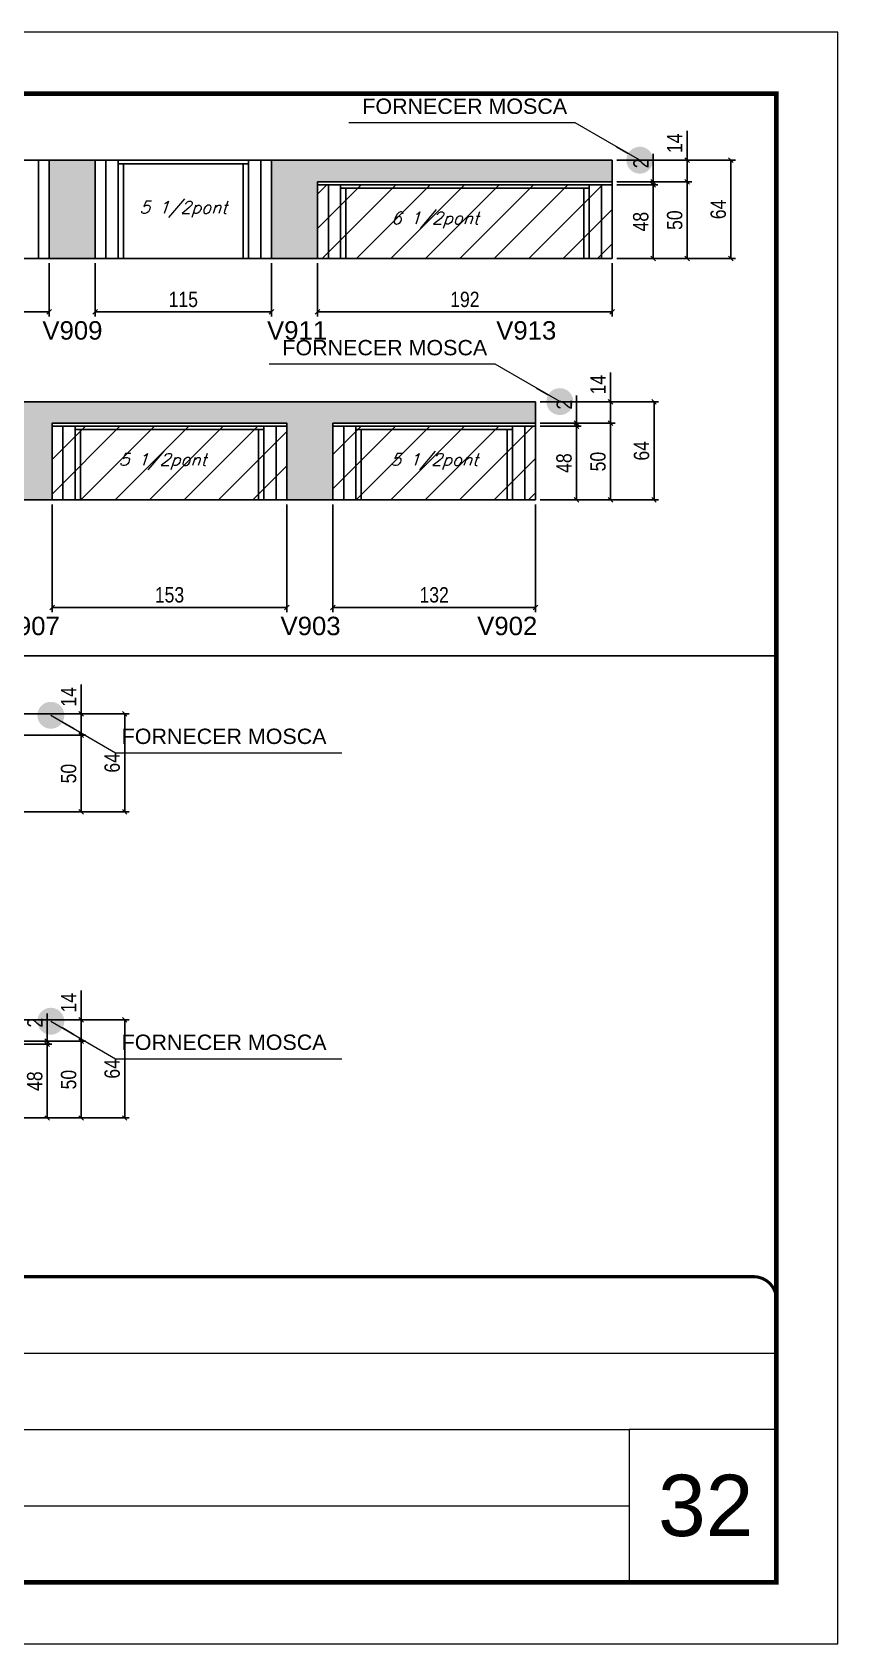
# Model space of a CAD drawing. Extents: x 3309 to 9563, y -2522 to 14608.
# Drawn here: x 9038 to 9563, y 5518 to 6568 of the extents above; entities that cross this region are included whole.
import ezdxf

# ---------------------------------------------------------------- set-up
doc = ezdxf.new("R2010")
doc.units = 0
doc.linetypes.add('CONTINUO', pattern=[0])
doc.linetypes.add('DASHED', pattern=[0.75, 0.5, -0.25])
for name, color, linetype in [('5', 5, 'Continuous'), ('COTA', 241, 'Continuous'), ('Painéis', 200, 'Continuous'), ('SARR_2.2x7', 40, 'Continuous'), ('SARR_3.5x7', 81, 'Continuous'), ('texto', 7, 'Continuous')]:
    doc.layers.add(name, color=color, linetype=linetype)
for name, color, linetype, lineweight in [('CARIMBO', 255, 'Continuous', 9), ('Folhas', 255, 'Continuous', 9), ('Hachura', 251, 'Continuous', 9), ('SARRAFO DE PRESSAO', 251, 'DASHED', 9)]:
    doc.layers.add(name, color=color, linetype=linetype, lineweight=lineweight)
doc.styles.add('ARIAL', font='arial.ttf')
doc.styles.add('COTA TECNICA', font='techl___.ttf', dxfattribs={"height": 10})
doc.styles.add('Romans', font='romans.shx')
doc.styles.get("Standard").update_dxf_attribs({"font": 'arial.ttf'})
doc.dimstyles.new('3x', dxfattribs={"dimtxt": 10, "dimasz": 5, "dimexe": 7, "dimexo": 5, "dimgap": 4, "dimtad": 1, "dimdec": 4, "dimlfac": 0.333333, "dimdsep": 46, "dimtxsty": 'Standard', "dimblk": 'DOT', "dimcen": 0.09, "dimclrd": 1, "dimclre": 1, "dimclrt": 2, "dimadec": 0, "dimazin": 2, "dimtfac": 1, "dimtdec": 4, "dimtmove": 0, "dimatfit": 3, "dimldrblk": 'DOT', "dimfxl": 1, "dimtolj": 1, "dimtzin": 0, "dimlwd": 9, "dimlwe": 9, "dimarcsym": 0})
doc.dimstyles.new('PAINEL', dxfattribs={"dimtxt": 10, "dimasz": 3, "dimexe": 3, "dimexo": 3, "dimgap": 3, "dimtad": 1, "dimdec": 1, "dimzin": 12, "dimdsep": 46, "dimtxsty": 'COTA TECNICA', "dimblk1": 'OBLIQUE', "dimblk2": 'OBLIQUE', "dimsah": 1, "dimcen": 0.9, "dimclrd": 4, "dimclre": 4, "dimclrt": 240, "dimadec": 1, "dimazin": 3, "dimtfac": 1, "dimtdec": 1, "dimtmove": 0, "dimatfit": 3, "dimfxl": 1, "dimtolj": 1, "dimtzin": 12, "dimarcsym": 0})

# ---------------------------------------------------------------- blocks, each defined once
blk = doc.blocks.new('9999999999')
at = {"color": 30, "linetype": 'CONTINUO'}
for p, q in [((98564.6, 34379.6), (99584, 34379.6)), ((98564.6, 34329.8), (99488, 34329.8)), ((99584, 34329.8), (99488, 34329.8)), ((99488, 34329.8), (99488, 34230.2)), ((98564.6, 34280), (99488, 34280))]:
    blk.add_line(p, q, dxfattribs=at)
at = {"color": 30, "linetype": 'CONTINUO', "const_width": 2}
blk.add_lwpolyline([(99584, 34230.2), (99584, 34414.4, 0.414214), (99569, 34429.4), (98229, 34429.4, 0.414214), (98214, 34414.4), (98214, 34245.2, 0.414214), (98229, 34230.2), (99584, 34230.2)], format="xyb", dxfattribs=at)
at = {"layer": 'Folhas'}
blk.add_lwpolyline([(98139, 34190.2), (99624, 34190.2), (99624, 35240.2), (98139, 35240.2)], close=True, dxfattribs=at)
at = {"layer": 'Folhas', "color": 30, "const_width": 3}
blk.add_lwpolyline([(98214, 34230.2), (99584, 34230.2), (99584, 35200.2), (98214, 35200.2)], close=True, dxfattribs=at)
blk = doc.blocks.new('_Oblique')
at = {"color": 0, "linetype": 'ByBlock', "lineweight": -2}
blk.add_line((-0.5, -0.5), (0.5, 0.5), dxfattribs=at)
blk = doc.blocks.new('*D2409')
at = {"layer": 'COTA', "color": 4, "lineweight": -2, "transparency": 16777216}
for p, q in [((8866.8, 6417.4), (8866.8, 6382.6)), ((9048.8, 6417.4), (9048.8, 6382.6)), ((8866.8, 6385.6), (9048.8, 6385.6))]:
    blk.add_line(p, q, dxfattribs=at)
at = {"layer": 'Defpoints', "color": 0, "transparency": 16777216}
for p in [(8866.8, 6420.4), (9048.8, 6420.4), (9048.8, 6385.6)]:
    blk.add_point(p, dxfattribs=at)
at = {"layer": 'COTA', "color": 4, "lineweight": -2, "transparency": 16777216, "xscale": 3, "yscale": 3, "zscale": 3, "rotation": 180}
blk.add_blockref('_Oblique', (8866.8, 6385.6), dxfattribs=at)
at = {"layer": 'COTA', "color": 4, "lineweight": -2, "transparency": 16777216, "xscale": 3, "yscale": 3, "zscale": 3}
blk.add_blockref('_Oblique', (9048.8, 6385.6), dxfattribs=at)
at = {"layer": 'COTA', "color": 240, "transparency": 16777216, "insert": (8957.8, 6393.7), "char_height": 10, "attachment_point": 5, "style": 'COTA TECNICA'}
blk.add_mtext('\\A1;182', dxfattribs=at)
blk = doc.blocks.new('*D2410')
at = {"layer": 'COTA', "color": 4, "lineweight": -2, "transparency": 16777216}
for p, q in [((9078.8, 6417.4), (9078.8, 6382.6)), ((9193.8, 6417.4), (9193.8, 6382.6)), ((9078.8, 6385.6), (9193.8, 6385.6))]:
    blk.add_line(p, q, dxfattribs=at)
at = {"layer": 'Defpoints', "color": 0, "transparency": 16777216}
for p in [(9078.8, 6420.4), (9193.8, 6420.4), (9193.8, 6385.6)]:
    blk.add_point(p, dxfattribs=at)
at = {"layer": 'COTA', "color": 4, "lineweight": -2, "transparency": 16777216, "xscale": 3, "yscale": 3, "zscale": 3, "rotation": 180}
blk.add_blockref('_Oblique', (9078.8, 6385.6), dxfattribs=at)
at = {"layer": 'COTA', "color": 4, "lineweight": -2, "transparency": 16777216, "xscale": 3, "yscale": 3, "zscale": 3}
blk.add_blockref('_Oblique', (9193.8, 6385.6), dxfattribs=at)
at = {"layer": 'COTA', "color": 240, "transparency": 16777216, "insert": (9136.3, 6393.7), "char_height": 10, "attachment_point": 5, "style": 'COTA TECNICA'}
blk.add_mtext('\\A1;115', dxfattribs=at)
blk = doc.blocks.new('*D2411')
at = {"layer": 'COTA', "color": 4, "lineweight": -2, "transparency": 16777216}
for p, q in [((9223.8, 6417.4), (9223.8, 6382.6)), ((9415.8, 6417.4), (9415.8, 6382.6)), ((9223.8, 6385.6), (9415.8, 6385.6))]:
    blk.add_line(p, q, dxfattribs=at)
at = {"layer": 'Defpoints', "color": 0, "transparency": 16777216}
for p in [(9223.8, 6420.4), (9415.8, 6420.4), (9415.8, 6385.6)]:
    blk.add_point(p, dxfattribs=at)
at = {"layer": 'COTA', "color": 4, "lineweight": -2, "transparency": 16777216, "xscale": 3, "yscale": 3, "zscale": 3, "rotation": 180}
blk.add_blockref('_Oblique', (9223.8, 6385.6), dxfattribs=at)
at = {"layer": 'COTA', "color": 4, "lineweight": -2, "transparency": 16777216, "xscale": 3, "yscale": 3, "zscale": 3}
blk.add_blockref('_Oblique', (9415.8, 6385.6), dxfattribs=at)
at = {"layer": 'COTA', "color": 240, "transparency": 16777216, "insert": (9319.8, 6393.7), "char_height": 10, "attachment_point": 5, "style": 'COTA TECNICA'}
blk.add_mtext('\\A1;192', dxfattribs=at)
blk = doc.blocks.new('*D2422')
at = {"layer": 'COTA', "color": 4, "lineweight": -2, "transparency": 16777216}
for p, q in [((9050.8, 6260.1), (9050.8, 6190)), ((9203.8, 6260.1), (9203.8, 6190)), ((9050.8, 6193), (9203.8, 6193))]:
    blk.add_line(p, q, dxfattribs=at)
at = {"layer": 'Defpoints', "color": 0, "transparency": 16777216}
for p in [(9050.8, 6263.1), (9203.8, 6263.1), (9203.8, 6193)]:
    blk.add_point(p, dxfattribs=at)
at = {"layer": 'COTA', "color": 4, "lineweight": -2, "transparency": 16777216, "xscale": 3, "yscale": 3, "zscale": 3, "rotation": 180}
blk.add_blockref('_Oblique', (9050.8, 6193), dxfattribs=at)
at = {"layer": 'COTA', "color": 4, "lineweight": -2, "transparency": 16777216, "xscale": 3, "yscale": 3, "zscale": 3}
blk.add_blockref('_Oblique', (9203.8, 6193), dxfattribs=at)
at = {"layer": 'COTA', "color": 240, "transparency": 16777216, "insert": (9127.3, 6201.2), "char_height": 10, "attachment_point": 5, "style": 'COTA TECNICA'}
blk.add_mtext('\\A1;153', dxfattribs=at)
blk = doc.blocks.new('*D2423')
at = {"layer": 'COTA', "color": 4, "lineweight": -2, "transparency": 16777216}
for p, q in [((9233.8, 6260.1), (9233.8, 6190)), ((9365.8, 6260.1), (9365.8, 6190)), ((9233.8, 6193), (9365.8, 6193))]:
    blk.add_line(p, q, dxfattribs=at)
at = {"layer": 'Defpoints', "color": 0, "transparency": 16777216}
for p in [(9233.8, 6263.1), (9365.8, 6263.1), (9365.8, 6193)]:
    blk.add_point(p, dxfattribs=at)
at = {"layer": 'COTA', "color": 4, "lineweight": -2, "transparency": 16777216, "xscale": 3, "yscale": 3, "zscale": 3, "rotation": 180}
blk.add_blockref('_Oblique', (9233.8, 6193), dxfattribs=at)
at = {"layer": 'COTA', "color": 4, "lineweight": -2, "transparency": 16777216, "xscale": 3, "yscale": 3, "zscale": 3}
blk.add_blockref('_Oblique', (9365.8, 6193), dxfattribs=at)
at = {"layer": 'COTA', "color": 240, "transparency": 16777216, "insert": (9299.8, 6201.2), "char_height": 10, "attachment_point": 5, "style": 'COTA TECNICA'}
blk.add_mtext('\\A1;132', dxfattribs=at)
blk = doc.blocks.new('*D2625')
at = {"layer": 'COTA', "color": 4, "lineweight": -2, "transparency": 16777216}
for p, q in [((9418.8, 6470.4), (9467.7, 6470.4)), ((9464.7, 6470.4), (9464.7, 6420.4)), ((9418.8, 6420.4), (9467.7, 6420.4))]:
    blk.add_line(p, q, dxfattribs=at)
at = {"layer": 'Defpoints', "color": 0, "transparency": 16777216}
for p in [(9415.8, 6470.4, 0), (9415.8, 6420.4, 0), (9464.7, 6420.4)]:
    blk.add_point(p, dxfattribs=at)
at = {"layer": 'COTA', "color": 4, "lineweight": -2, "transparency": 16777216, "xscale": 3, "yscale": 3, "zscale": 3}
for p, rotation in [((9464.7, 6470.4), 90), ((9464.7, 6420.4), 270)]:
    blk.add_blockref('_Oblique', p, dxfattribs=dict(at, rotation=rotation))
at = {"layer": 'COTA', "color": 240, "transparency": 16777216, "insert": (9456.6, 6445.4), "char_height": 10, "attachment_point": 5, "rotation": 90, "style": 'COTA TECNICA'}
blk.add_mtext('\\A1;50', dxfattribs=at)
blk = doc.blocks.new('*D2626')
at = {"layer": 'COTA', "color": 4, "lineweight": -2, "transparency": 16777216}
for p, q in [((9464.7, 6484.4), (9464.7, 6503.5)), ((9418.8, 6484.4), (9467.7, 6484.4)), ((9464.7, 6470.4), (9464.7, 6484.4)), ((9418.8, 6470.4), (9467.7, 6470.4))]:
    blk.add_line(p, q, dxfattribs=at)
at = {"layer": 'Defpoints', "color": 0, "transparency": 16777216}
for p in [(9415.8, 6484.4, 0), (9464.7, 6484.4), (9415.8, 6470.4, 0)]:
    blk.add_point(p, dxfattribs=at)
at = {"layer": 'COTA', "color": 4, "lineweight": -2, "transparency": 16777216, "xscale": 3, "yscale": 3, "zscale": 3}
for p, rotation in [((9464.7, 6484.4), 90), ((9464.7, 6470.4), 270)]:
    blk.add_blockref('_Oblique', p, dxfattribs=dict(at, rotation=rotation))
at = {"layer": 'COTA', "color": 240, "transparency": 16777216, "insert": (9456.6, 6495.5), "char_height": 10, "attachment_point": 5, "rotation": 90, "style": 'COTA TECNICA'}
blk.add_mtext('\\A1;14', dxfattribs=at)
blk = doc.blocks.new('*D2627')
at = {"layer": 'COTA', "color": 4, "lineweight": -2, "transparency": 16777216}
for p, q in [((9418.8, 6484.4), (9496.1, 6484.4)), ((9493.1, 6484.4), (9493.1, 6420.4)), ((9418.8, 6420.4), (9496.1, 6420.4))]:
    blk.add_line(p, q, dxfattribs=at)
at = {"layer": 'Defpoints', "color": 0, "transparency": 16777216}
for p in [(9415.8, 6484.4, 0), (9415.8, 6420.4, 0), (9493.1, 6420.4)]:
    blk.add_point(p, dxfattribs=at)
at = {"layer": 'COTA', "color": 4, "lineweight": -2, "transparency": 16777216, "xscale": 3, "yscale": 3, "zscale": 3}
for p, rotation in [((9493.1, 6484.4), 90), ((9493.1, 6420.4), 270)]:
    blk.add_blockref('_Oblique', p, dxfattribs=dict(at, rotation=rotation))
at = {"layer": 'COTA', "color": 240, "transparency": 16777216, "insert": (9485, 6452.4), "char_height": 10, "attachment_point": 5, "rotation": 90, "style": 'COTA TECNICA'}
blk.add_mtext('\\A1;64', dxfattribs=at)
blk = doc.blocks.new('_Dot')
at = {"color": 0, "linetype": 'ByBlock', "lineweight": -2}
blk.add_line((-0.5, 0), (-1, 0), dxfattribs=at)
at = {"color": 0, "linetype": 'ByBlock', "const_width": 0.5}
blk.add_lwpolyline([(-0.25, 0, 1), (0.25, 0, 1)], format="xyb", close=True, dxfattribs=at)
blk = doc.blocks.new('*D2630')
at = {"layer": 'COTA', "color": 4, "lineweight": -2, "transparency": 16777216}
for p, q in [((9368.8, 6313.1), (9417.7, 6313.1)), ((9414.7, 6313.1), (9414.7, 6263.1)), ((9368.8, 6263.1), (9417.7, 6263.1))]:
    blk.add_line(p, q, dxfattribs=at)
at = {"layer": 'Defpoints', "color": 0, "transparency": 16777216}
for p in [(9365.8, 6313.1, 0), (9365.8, 6263.1, 0), (9414.7, 6263.1)]:
    blk.add_point(p, dxfattribs=at)
at = {"layer": 'COTA', "color": 4, "lineweight": -2, "transparency": 16777216, "xscale": 3, "yscale": 3, "zscale": 3}
for p, rotation in [((9414.7, 6313.1), 90), ((9414.7, 6263.1), 270)]:
    blk.add_blockref('_Oblique', p, dxfattribs=dict(at, rotation=rotation))
at = {"layer": 'COTA', "color": 240, "transparency": 16777216, "insert": (9406.6, 6288.1), "char_height": 10, "attachment_point": 5, "rotation": 90, "style": 'COTA TECNICA'}
blk.add_mtext('\\A1;50', dxfattribs=at)
blk = doc.blocks.new('*D2631')
at = {"layer": 'COTA', "color": 4, "lineweight": -2, "transparency": 16777216}
for p, q in [((9414.7, 6327.1), (9414.7, 6346.2)), ((9368.8, 6327.1), (9417.7, 6327.1)), ((9414.7, 6313.1), (9414.7, 6327.1)), ((9368.8, 6313.1), (9417.7, 6313.1))]:
    blk.add_line(p, q, dxfattribs=at)
at = {"layer": 'Defpoints', "color": 0, "transparency": 16777216}
for p in [(9365.8, 6327.1, 0), (9414.7, 6327.1), (9365.8, 6313.1, 0)]:
    blk.add_point(p, dxfattribs=at)
at = {"layer": 'COTA', "color": 4, "lineweight": -2, "transparency": 16777216, "xscale": 3, "yscale": 3, "zscale": 3}
for p, rotation in [((9414.7, 6327.1), 90), ((9414.7, 6313.1), 270)]:
    blk.add_blockref('_Oblique', p, dxfattribs=dict(at, rotation=rotation))
at = {"layer": 'COTA', "color": 240, "transparency": 16777216, "insert": (9406.6, 6338.2), "char_height": 10, "attachment_point": 5, "rotation": 90, "style": 'COTA TECNICA'}
blk.add_mtext('\\A1;14', dxfattribs=at)
blk = doc.blocks.new('*D2632')
at = {"layer": 'COTA', "color": 4, "lineweight": -2, "transparency": 16777216}
for p, q in [((9368.8, 6327.1), (9446.1, 6327.1)), ((9443.1, 6327.1), (9443.1, 6263.1)), ((9368.8, 6263.1), (9446.1, 6263.1))]:
    blk.add_line(p, q, dxfattribs=at)
at = {"layer": 'Defpoints', "color": 0, "transparency": 16777216}
for p in [(9365.8, 6327.1, 0), (9365.8, 6263.1, 0), (9443.1, 6263.1)]:
    blk.add_point(p, dxfattribs=at)
at = {"layer": 'COTA', "color": 4, "lineweight": -2, "transparency": 16777216, "xscale": 3, "yscale": 3, "zscale": 3}
for p, rotation in [((9443.1, 6327.1), 90), ((9443.1, 6263.1), 270)]:
    blk.add_blockref('_Oblique', p, dxfattribs=dict(at, rotation=rotation))
at = {"layer": 'COTA', "color": 240, "transparency": 16777216, "insert": (9435, 6295.1), "char_height": 10, "attachment_point": 5, "rotation": 90, "style": 'COTA TECNICA'}
blk.add_mtext('\\A1;64', dxfattribs=at)
blk = doc.blocks.new('*D2635')
at = {"layer": 'COTA', "color": 4, "lineweight": -2, "transparency": 16777216}
for p, q in [((9023.8, 6109.8), (9072.7, 6109.8)), ((9069.7, 6109.8), (9069.7, 6059.8)), ((9023.8, 6059.8), (9072.7, 6059.8))]:
    blk.add_line(p, q, dxfattribs=at)
at = {"layer": 'Defpoints', "color": 0, "transparency": 16777216}
for p in [(9020.8, 6109.8, 0), (9020.8, 6059.8, 0), (9069.7, 6059.8)]:
    blk.add_point(p, dxfattribs=at)
at = {"layer": 'COTA', "color": 4, "lineweight": -2, "transparency": 16777216, "xscale": 3, "yscale": 3, "zscale": 3}
for p, rotation in [((9069.7, 6109.8), 90), ((9069.7, 6059.8), 270)]:
    blk.add_blockref('_Oblique', p, dxfattribs=dict(at, rotation=rotation))
at = {"layer": 'COTA', "color": 240, "transparency": 16777216, "insert": (9061.6, 6084.8), "char_height": 10, "attachment_point": 5, "rotation": 90, "style": 'COTA TECNICA'}
blk.add_mtext('\\A1;50', dxfattribs=at)
blk = doc.blocks.new('*D2636')
at = {"layer": 'COTA', "color": 4, "lineweight": -2, "transparency": 16777216}
for p, q in [((9069.7, 6123.8), (9069.7, 6142.9)), ((9023.8, 6123.8), (9072.7, 6123.8)), ((9069.7, 6109.8), (9069.7, 6123.8)), ((9023.8, 6109.8), (9072.7, 6109.8))]:
    blk.add_line(p, q, dxfattribs=at)
at = {"layer": 'Defpoints', "color": 0, "transparency": 16777216}
for p in [(9020.8, 6123.8, 0), (9069.7, 6123.8), (9020.8, 6109.8, 0)]:
    blk.add_point(p, dxfattribs=at)
at = {"layer": 'COTA', "color": 4, "lineweight": -2, "transparency": 16777216, "xscale": 3, "yscale": 3, "zscale": 3}
for p, rotation in [((9069.7, 6123.8), 90), ((9069.7, 6109.8), 270)]:
    blk.add_blockref('_Oblique', p, dxfattribs=dict(at, rotation=rotation))
at = {"layer": 'COTA', "color": 240, "transparency": 16777216, "insert": (9061.6, 6134.8), "char_height": 10, "attachment_point": 5, "rotation": 90, "style": 'COTA TECNICA'}
blk.add_mtext('\\A1;14', dxfattribs=at)
blk = doc.blocks.new('*D2637')
at = {"layer": 'COTA', "color": 4, "lineweight": -2, "transparency": 16777216}
for p, q in [((9023.8, 6123.8), (9101.1, 6123.8)), ((9098.1, 6123.8), (9098.1, 6059.8)), ((9023.8, 6059.8), (9101.1, 6059.8))]:
    blk.add_line(p, q, dxfattribs=at)
at = {"layer": 'Defpoints', "color": 0, "transparency": 16777216}
for p in [(9020.8, 6123.8, 0), (9020.8, 6059.8, 0), (9098.1, 6059.8)]:
    blk.add_point(p, dxfattribs=at)
at = {"layer": 'COTA', "color": 4, "lineweight": -2, "transparency": 16777216, "xscale": 3, "yscale": 3, "zscale": 3}
for p, rotation in [((9098.1, 6123.8), 90), ((9098.1, 6059.8), 270)]:
    blk.add_blockref('_Oblique', p, dxfattribs=dict(at, rotation=rotation))
at = {"layer": 'COTA', "color": 240, "transparency": 16777216, "insert": (9090, 6091.8), "char_height": 10, "attachment_point": 5, "rotation": 90, "style": 'COTA TECNICA'}
blk.add_mtext('\\A1;64', dxfattribs=at)
blk = doc.blocks.new('*D2640')
at = {"layer": 'COTA', "color": 4, "lineweight": -2, "transparency": 16777216}
for p, q in [((9023.8, 5910.4), (9072.7, 5910.4)), ((9069.7, 5910.4), (9069.7, 5860.4)), ((9023.8, 5860.4), (9072.7, 5860.4))]:
    blk.add_line(p, q, dxfattribs=at)
at = {"layer": 'Defpoints', "color": 0, "transparency": 16777216}
for p in [(9020.8, 5910.4, 0), (9020.8, 5860.4, 0), (9069.7, 5860.4)]:
    blk.add_point(p, dxfattribs=at)
at = {"layer": 'COTA', "color": 4, "lineweight": -2, "transparency": 16777216, "xscale": 3, "yscale": 3, "zscale": 3}
for p, rotation in [((9069.7, 5910.4), 90), ((9069.7, 5860.4), 270)]:
    blk.add_blockref('_Oblique', p, dxfattribs=dict(at, rotation=rotation))
at = {"layer": 'COTA', "color": 240, "transparency": 16777216, "insert": (9061.6, 5885.4), "char_height": 10, "attachment_point": 5, "rotation": 90, "style": 'COTA TECNICA'}
blk.add_mtext('\\A1;50', dxfattribs=at)
blk = doc.blocks.new('*D2641')
at = {"layer": 'COTA', "color": 4, "lineweight": -2, "transparency": 16777216}
for p, q in [((9069.7, 5924.4), (9069.7, 5943.5)), ((9023.8, 5924.4), (9072.7, 5924.4)), ((9069.7, 5910.4), (9069.7, 5924.4)), ((9023.8, 5910.4), (9072.7, 5910.4))]:
    blk.add_line(p, q, dxfattribs=at)
at = {"layer": 'Defpoints', "color": 0, "transparency": 16777216}
for p in [(9020.8, 5924.4, 0), (9069.7, 5924.4), (9020.8, 5910.4, 0)]:
    blk.add_point(p, dxfattribs=at)
at = {"layer": 'COTA', "color": 4, "lineweight": -2, "transparency": 16777216, "xscale": 3, "yscale": 3, "zscale": 3}
for p, rotation in [((9069.7, 5924.4), 90), ((9069.7, 5910.4), 270)]:
    blk.add_blockref('_Oblique', p, dxfattribs=dict(at, rotation=rotation))
at = {"layer": 'COTA', "color": 240, "transparency": 16777216, "insert": (9061.6, 5935.5), "char_height": 10, "attachment_point": 5, "rotation": 90, "style": 'COTA TECNICA'}
blk.add_mtext('\\A1;14', dxfattribs=at)
blk = doc.blocks.new('*D2643')
at = {"layer": 'COTA', "color": 4, "lineweight": -2, "transparency": 16777216}
for p, q in [((9023.8, 5908.4), (9050.6, 5908.4)), ((9047.6, 5860.4), (9047.6, 5908.4)), ((9023.8, 5860.4), (9050.6, 5860.4))]:
    blk.add_line(p, q, dxfattribs=at)
at = {"layer": 'Defpoints', "color": 0, "transparency": 16777216}
for p in [(9020.8, 5908.4, 0), (9047.6, 5908.4), (9020.8, 5860.4, 0)]:
    blk.add_point(p, dxfattribs=at)
at = {"layer": 'COTA', "color": 4, "lineweight": -2, "transparency": 16777216, "xscale": 3, "yscale": 3, "zscale": 3}
for p, rotation in [((9047.6, 5908.4), 90), ((9047.6, 5860.4), 270)]:
    blk.add_blockref('_Oblique', p, dxfattribs=dict(at, rotation=rotation))
at = {"layer": 'COTA', "color": 240, "transparency": 16777216, "insert": (9039.5, 5884.4), "char_height": 10, "attachment_point": 5, "rotation": 90, "style": 'COTA TECNICA'}
blk.add_mtext('\\A1;48', dxfattribs=at)
blk = doc.blocks.new('*D2644')
at = {"layer": 'COTA', "color": 4, "lineweight": -2, "transparency": 16777216}
for p, q in [((9047.6, 5910.4), (9047.6, 5928.5)), ((9023.8, 5910.4), (9050.6, 5910.4)), ((9023.8, 5908.4), (9050.6, 5908.4)), ((9047.6, 5908.4), (9047.6, 5910.4)), ((9047.6, 5908.4), (9047.6, 5905.4))]:
    blk.add_line(p, q, dxfattribs=at)
at = {"layer": 'Defpoints', "color": 0, "transparency": 16777216}
for p in [(9020.8, 5910.4, 0), (9020.8, 5908.4, 0), (9047.6, 5910.4)]:
    blk.add_point(p, dxfattribs=at)
at = {"layer": 'COTA', "color": 4, "lineweight": -2, "transparency": 16777216, "xscale": 3, "yscale": 3, "zscale": 3}
for p, rotation in [((9047.6, 5910.4), 270), ((9047.6, 5908.4), 90)]:
    blk.add_blockref('_Oblique', p, dxfattribs=dict(at, rotation=rotation))
at = {"layer": 'COTA', "color": 240, "transparency": 16777216, "insert": (9039.6, 5922.5), "char_height": 10, "attachment_point": 5, "rotation": 90, "style": 'COTA TECNICA'}
blk.add_mtext('\\A1;2', dxfattribs=at)
blk = doc.blocks.new('*D2642')
at = {"layer": 'COTA', "color": 4, "lineweight": -2, "transparency": 16777216}
for p, q in [((9023.8, 5924.4), (9101.1, 5924.4)), ((9098.1, 5924.4), (9098.1, 5860.4)), ((9023.8, 5860.4), (9101.1, 5860.4))]:
    blk.add_line(p, q, dxfattribs=at)
at = {"layer": 'Defpoints', "color": 0, "transparency": 16777216}
for p in [(9020.8, 5924.4, 0), (9020.8, 5860.4, 0), (9098.1, 5860.4)]:
    blk.add_point(p, dxfattribs=at)
at = {"layer": 'COTA', "color": 4, "lineweight": -2, "transparency": 16777216, "xscale": 3, "yscale": 3, "zscale": 3}
for p, rotation in [((9098.1, 5924.4), 90), ((9098.1, 5860.4), 270)]:
    blk.add_blockref('_Oblique', p, dxfattribs=dict(at, rotation=rotation))
at = {"layer": 'COTA', "color": 240, "transparency": 16777216, "insert": (9090, 5892.4), "char_height": 10, "attachment_point": 5, "rotation": 90, "style": 'COTA TECNICA'}
blk.add_mtext('\\A1;64', dxfattribs=at)
blk = doc.blocks.new('*D2649')
at = {"layer": 'COTA', "color": 4, "lineweight": -2, "transparency": 16777216}
for p, q in [((9418.8, 6468.4), (9445.6, 6468.4)), ((9442.6, 6420.4), (9442.6, 6468.4)), ((9418.8, 6420.4), (9445.6, 6420.4))]:
    blk.add_line(p, q, dxfattribs=at)
at = {"layer": 'Defpoints', "color": 0, "transparency": 16777216}
for p in [(9415.8, 6468.4, 0), (9442.6, 6468.4), (9415.8, 6420.4, 0)]:
    blk.add_point(p, dxfattribs=at)
at = {"layer": 'COTA', "color": 4, "lineweight": -2, "transparency": 16777216, "xscale": 3, "yscale": 3, "zscale": 3}
for p, rotation in [((9442.6, 6468.4), 90), ((9442.6, 6420.4), 270)]:
    blk.add_blockref('_Oblique', p, dxfattribs=dict(at, rotation=rotation))
at = {"layer": 'COTA', "color": 240, "transparency": 16777216, "insert": (9434.5, 6444.4), "char_height": 10, "attachment_point": 5, "rotation": 90, "style": 'COTA TECNICA'}
blk.add_mtext('\\A1;48', dxfattribs=at)
blk = doc.blocks.new('*D2650')
at = {"layer": 'COTA', "color": 4, "lineweight": -2, "transparency": 16777216}
for p, q in [((9442.6, 6470.4), (9442.6, 6488.5)), ((9418.8, 6470.4), (9445.6, 6470.4)), ((9418.8, 6468.4), (9445.6, 6468.4)), ((9442.6, 6468.4), (9442.6, 6470.4)), ((9442.6, 6468.4), (9442.6, 6465.4))]:
    blk.add_line(p, q, dxfattribs=at)
at = {"layer": 'Defpoints', "color": 0, "transparency": 16777216}
for p in [(9415.8, 6470.4, 0), (9415.8, 6468.4, 0), (9442.6, 6470.4)]:
    blk.add_point(p, dxfattribs=at)
at = {"layer": 'COTA', "color": 4, "lineweight": -2, "transparency": 16777216, "xscale": 3, "yscale": 3, "zscale": 3}
for p, rotation in [((9442.6, 6470.4), 270), ((9442.6, 6468.4), 90)]:
    blk.add_blockref('_Oblique', p, dxfattribs=dict(at, rotation=rotation))
at = {"layer": 'COTA', "color": 240, "transparency": 16777216, "insert": (9434.6, 6482.4), "char_height": 10, "attachment_point": 5, "rotation": 90, "style": 'COTA TECNICA'}
blk.add_mtext('\\A1;2', dxfattribs=at)
blk = doc.blocks.new('*D2651')
at = {"layer": 'COTA', "color": 4, "lineweight": -2, "transparency": 16777216}
for p, q in [((9368.8, 6311.1), (9395.6, 6311.1)), ((9392.6, 6263.1), (9392.6, 6311.1)), ((9368.8, 6263.1), (9395.6, 6263.1))]:
    blk.add_line(p, q, dxfattribs=at)
at = {"layer": 'Defpoints', "color": 0, "transparency": 16777216}
for p in [(9365.8, 6311.1, 0), (9392.6, 6311.1), (9365.8, 6263.1, 0)]:
    blk.add_point(p, dxfattribs=at)
at = {"layer": 'COTA', "color": 4, "lineweight": -2, "transparency": 16777216, "xscale": 3, "yscale": 3, "zscale": 3}
for p, rotation in [((9392.6, 6311.1), 90), ((9392.6, 6263.1), 270)]:
    blk.add_blockref('_Oblique', p, dxfattribs=dict(at, rotation=rotation))
at = {"layer": 'COTA', "color": 240, "transparency": 16777216, "insert": (9384.5, 6287.1), "char_height": 10, "attachment_point": 5, "rotation": 90, "style": 'COTA TECNICA'}
blk.add_mtext('\\A1;48', dxfattribs=at)
blk = doc.blocks.new('*D2652')
at = {"layer": 'COTA', "color": 4, "lineweight": -2, "transparency": 16777216}
for p, q in [((9392.6, 6313.1), (9392.6, 6331.2)), ((9368.8, 6313.1), (9395.6, 6313.1)), ((9368.8, 6311.1), (9395.6, 6311.1)), ((9392.6, 6311.1), (9392.6, 6313.1)), ((9392.6, 6311.1), (9392.6, 6308.1))]:
    blk.add_line(p, q, dxfattribs=at)
at = {"layer": 'Defpoints', "color": 0, "transparency": 16777216}
for p in [(9365.8, 6313.1, 0), (9365.8, 6311.1, 0), (9392.6, 6313.1)]:
    blk.add_point(p, dxfattribs=at)
at = {"layer": 'COTA', "color": 4, "lineweight": -2, "transparency": 16777216, "xscale": 3, "yscale": 3, "zscale": 3}
for p, rotation in [((9392.6, 6313.1), 270), ((9392.6, 6311.1), 90)]:
    blk.add_blockref('_Oblique', p, dxfattribs=dict(at, rotation=rotation))
at = {"layer": 'COTA', "color": 240, "transparency": 16777216, "insert": (9384.6, 6325.2), "char_height": 10, "attachment_point": 5, "rotation": 90, "style": 'COTA TECNICA'}
blk.add_mtext('\\A1;2', dxfattribs=at)

msp = doc.modelspace()

# ---------------------------------------------------------------- hatches: boundary and pattern name
at = {"layer": 'COTA'}
h = msp.add_hatch(dxfattribs=at)
h.set_pattern_fill('AR-CONC', color=256, scale=0.03)
h.set_pattern_definition([(50, (-46.156, 0), (5.46554, -0.4781726), [0.5715, -6.2865]), (355, (-46.156, 0), (-1.0573026, 5.7317054), [0.4572, -5.0292175]), (100.451445, (-45.7004, -0.04), (4.4082374, 5.2535326), [0.4857003, -5.3427073]), (46.1842, (-46.156, 1.524), (8.1323712, -1.26127), [0.85725, -9.42975]), (96.63556, (-45.478, 1.419), (7.122124, 7.422784), [0.7285507, -8.014068]), (351.18415, (-46.156, 1.524), (7.122124, 7.422784), [0.685799, -7.543792]), (21, (-45.394, 1.143), (4.5484317, -3.067956), [0.5715, -6.2865]), (326, (-45.394, 1.143), (1.8540609, 5.525639), [0.4572, -5.0292]), (71.451445, (-45.015, 0.8873), (6.4024926, 2.457683), [0.4857003, -5.342698]), (37.5, (-46.156, 0), (0.0926581, 2.53665117), [0, -4.96824, 0, -5.1054, 0, -5.04825]), (7.5, (-46.156, 0), (2.0045899, 3.00541724), [0, -2.91084, 0, -4.85394, 0, -1.92405]), (327.5, (-47.8552, 0), (4.06771786, -0.17186232), [0, -1.905, 0, -5.9436, 0, -7.8867]), (317.5, (-48.617, 0), (4.4438754, 0.7627947), [0, -2.4765, 0, -3.94716, 0, -5.6007])])
h.paths.add_polyline_path([(8836.83, 6420.39), (8866.83, 6420.39), (8866.83, 6484.39), (8653.83, 6484.39), (8653.83, 6420.39), (8683.83, 6420.39), (8683.83, 6470.39), (8836.83, 6470.39)])
h.paths.add_polyline_path([(9048.83, 6420.39), (9078.83, 6420.39), (9078.83, 6484.39), (9048.83, 6484.39)])
h.paths.add_polyline_path([(9193.83, 6420.39), (9223.83, 6420.39), (9223.83, 6470.39), (9415.83, 6470.39), (9415.83, 6484.39), (9193.83, 6484.39)])
h = msp.add_hatch(dxfattribs=at)
h.set_pattern_fill('AR-CONC', color=256, scale=0.03)
h.set_pattern_definition([(50, (0, 25.0417), (5.46554, -0.4781726), [0.5715, -6.2865]), (355, (0, 25.042), (-1.0573026, 5.7317054), [0.4572, -5.0292175]), (100.451445, (0.4555, 25.002), (4.4082374, 5.2535326), [0.4857003, -5.3427073]), (46.1842, (0, 26.566), (8.1323712, -1.26127), [0.85725, -9.42975]), (96.63556, (0.678, 26.461), (7.122124, 7.422784), [0.728551, -8.014068]), (351.18415, (0, 26.566), (7.122124, 7.422784), [0.685799, -7.543792]), (21, (0.762, 26.1847), (4.5484317, -3.067956), [0.5715, -6.2865]), (326, (0.762, 26.185), (1.8540609, 5.525639), [0.4572, -5.0292]), (71.451445, (1.141, 25.929), (6.4024926, 2.457683), [0.4857003, -5.342698]), (37.5, (0, 25.0417), (0.0926581, 2.53665117), [0, -4.96824, 0, -5.1054, 0, -5.04825]), (7.5, (0, 25.0417), (2.0045899, 3.00541724), [0, -2.91084, 0, -4.85394, 0, -1.92405]), (327.5, (-1.6993, 25.0417), (4.06771786, -0.17186232), [0, -1.905, 0, -5.9436, 0, -7.8867]), (317.5, (-2.4613, 25.0417), (4.4438754, 0.7627947), [0, -2.4765, 0, -3.94716, 0, -5.6007])])
h.paths.add_polyline_path([(9050.83, 6313.11), (9203.83, 6313.11), (9203.83, 6263.11), (9233.83, 6263.11), (9233.83, 6313.11), (9365.83, 6313.11), (9365.83, 6327.11), (8477.83, 6327.11), (8477.83, 6313.11), (9020.83, 6313.11), (9020.83, 6263.11), (9050.83, 6263.11)])
at = {"layer": 'Hachura', "linetype": 'ByBlock'}
h = msp.add_hatch(dxfattribs=at)
h.set_pattern_fill('ANSI31', color=256, scale=5)
h.paths.add_polyline_path([(8683.83, 6468.39), (8683.83, 6420.39), (8836.83, 6420.39), (8836.83, 6468.39)])
h.paths.add_polyline_path([(9223.83, 6468.39), (9223.83, 6420.39), (9415.83, 6420.39), (9415.83, 6468.39)])
h.paths.add_polyline_path([(9233.83, 6311.11), (9233.83, 6263.11), (9365.83, 6263.11), (9365.83, 6311.11)])
h.paths.add_polyline_path([(9050.83, 6311.11), (9050.83, 6263.11), (9203.83, 6263.11), (9203.83, 6311.11)])
h.paths.add_polyline_path([(8776.83, 6311.11), (8776.83, 6263.11), (9020.83, 6263.11), (9020.83, 6311.11)])
h.paths.add_polyline_path([(8532.83, 6311.11), (8532.83, 6263.11), (8776.83, 6263.11), (8776.83, 6311.11)])
h.paths.add_polyline_path([(8532.83, 6263.11), (8532.83, 6311.11), (8477.83, 6311.11), (8477.83, 6263.11)])
h.paths.add_polyline_path([(8532.83, 6107.77), (8477.83, 6107.77), (8477.83, 6059.77), (8532.83, 6059.77)])
h.paths.add_polyline_path([(8532.83, 6107.77), (8532.83, 6059.77), (8776.83, 6059.77), (8776.83, 6107.77)])
h.paths.add_polyline_path([(8776.83, 6107.77), (8776.83, 6059.77), (9020.83, 6059.77), (9020.83, 6107.77)])
h.paths.add_polyline_path([(8776.83, 5908.43), (8776.83, 5860.43), (9020.83, 5860.43), (9020.83, 5908.43)])
h.paths.add_polyline_path([(8532.83, 5908.43), (8532.83, 5860.43), (8776.83, 5860.43), (8776.83, 5908.43)])
h.paths.add_polyline_path([(8477.83, 5908.43), (8477.83, 5860.43), (8532.83, 5860.43), (8532.83, 5908.43)])

# ---------------------------------------------------------------- linework, layer by layer
at = {"layer": 'COTA'}
for p, q in [((9078.83, 6484.39), (9048.83, 6484.39)), ((9193.83, 6484.39), (9415.83, 6484.39)), ((9415.83, 6484.39), (9415.83, 6470.39)), ((9078.83, 6420.39), (9048.83, 6420.39)), ((9223.83, 6420.39), (9193.83, 6420.39)), ((8477.83, 6327.11), (9365.83, 6327.11)), ((9365.83, 6313.11), (9365.83, 6327.11)), ((9020.83, 6263.11), (9050.83, 6263.11)), ((9233.83, 6263.11), (9203.83, 6263.11)), ((8152.87, 6161.62), (9522.87, 6161.62))]:
    msp.add_line(p, q, dxfattribs=at)
at = {"layer": 'Painéis', "linetype": 'ByBlock'}
for p, q in [((8866.83, 6484.39), (9048.83, 6484.39)), ((9048.83, 6484.39), (9048.83, 6420.39)), ((9078.83, 6420.39), (9078.83, 6484.39)), ((9078.83, 6484.39), (9193.83, 6484.39)), ((9193.83, 6484.39), (9193.83, 6420.39)), ((9415.83, 6470.39), (9223.83, 6470.39)), ((9223.83, 6470.39), (9223.83, 6420.39)), ((9415.83, 6420.39), (9415.83, 6470.39)), ((9048.83, 6420.39), (8866.83, 6420.39)), ((9193.83, 6420.39), (9078.83, 6420.39)), ((9223.83, 6420.39), (9415.83, 6420.39)), ((9203.83, 6313.11), (9050.83, 6313.11)), ((9050.83, 6313.11), (9050.83, 6263.11)), ((9203.83, 6263.11), (9203.83, 6313.11)), ((9365.83, 6313.11), (9233.83, 6313.11)), ((9233.83, 6313.11), (9233.83, 6263.11)), ((9365.83, 6263.11), (9365.83, 6313.11)), ((9050.83, 6263.11), (9203.83, 6263.11)), ((9233.83, 6263.11), (9365.83, 6263.11))]:
    msp.add_line(p, q, dxfattribs=at)
msp.add_lwpolyline([(9223.83, 6468.39), (9415.83, 6468.39), (9415.83, 6470.39), (9223.83, 6470.39)], close=True, dxfattribs=at)
at = {"layer": 'Painéis', "linetype": 'ByBlock', "elevation": 0}
for points in [[(9050.83, 6311.11), (9203.83, 6311.11), (9203.83, 6313.11), (9050.83, 6313.11)], [(9233.83, 6311.11), (9365.83, 6311.11), (9365.83, 6313.11), (9233.83, 6313.11)]]:
    msp.add_lwpolyline(points, close=True, dxfattribs=at)
at = {"layer": 'SARR_2.2x7', "linetype": 'Continuous'}
for p, q in [((9041.83, 6420.39), (9041.83, 6484.39)), ((9085.83, 6420.39), (9085.83, 6484.39)), ((9178.83, 6482.19), (9093.83, 6482.19)), ((9186.83, 6420.39), (9186.83, 6484.39)), ((9230.83, 6420.39), (9230.83, 6468.39)), ((9408.83, 6420.39), (9408.83, 6468.39)), ((9238.83, 6466.19), (9400.83, 6466.19)), ((9057.83, 6263.11), (9057.83, 6311.11)), ((9196.83, 6263.11), (9196.83, 6311.11)), ((9240.83, 6263.11), (9240.83, 6311.11)), ((9358.83, 6263.11), (9358.83, 6311.11)), ((9065.83, 6308.91), (9188.83, 6308.91)), ((9248.83, 6308.91), (9350.83, 6308.91))]:
    msp.add_line(p, q, dxfattribs=at)
at = {"layer": 'SARR_3.5x7'}
for p, q in [((9093.83, 6484.39), (9093.83, 6420.39)), ((9097.33, 6482.19), (9097.33, 6420.39)), ((9175.33, 6482.19), (9175.33, 6420.39)), ((9178.83, 6484.39), (9178.83, 6420.39)), ((9238.83, 6468.39), (9238.83, 6420.39)), ((9400.83, 6468.39), (9400.83, 6420.39)), ((9242.33, 6466.19), (9242.33, 6420.39)), ((9397.33, 6466.19), (9397.33, 6420.39)), ((9065.83, 6311.11), (9065.83, 6263.11)), ((9188.83, 6311.11), (9188.83, 6263.11)), ((9248.83, 6311.11), (9248.83, 6263.11)), ((9350.83, 6311.11), (9350.83, 6263.11)), ((9069.33, 6308.91), (9069.33, 6263.11)), ((9185.33, 6308.91), (9185.33, 6263.11)), ((9252.33, 6308.91), (9252.33, 6263.11)), ((9347.33, 6308.91), (9347.33, 6263.11))]:
    msp.add_line(p, q, dxfattribs=at)

# ---------------------------------------------------------------- block references
at = {"layer": 'SARRAFO DE PRESSAO', "color": 6, "linetype": 'ByBlock'}
msp.add_blockref('9999999999', (-90061.11, -28672.37), dxfattribs=at)

# ---------------------------------------------------------------- texts
at = {"layer": '5', "linetype": 'Continuous'}
for s, p in [('V909', (9044.47, 6367.56)), ('V911', (9190.88, 6367.56)), ('V913', (9340.26, 6367.56)), ('V907', (9016.67, 6175)), ('V903', (9199.67, 6175)), ('V902', (9327.84, 6175))]:
    msp.add_text(s, height=12, rotation=0.00004, dxfattribs=at).set_placement(p)
at = {"layer": 'CARIMBO', "style": 'ARIAL'}
for s, height, p in [('FORNECER MOSCA', 10, (9252.98, 6514.62, 0)), ('FORNECER MOSCA', 10, (9200.88, 6357.33, 0)), ('FORNECER MOSCA', 10, (9096.16, 6104.09, 0)), ('FORNECER MOSCA', 10, (9096.16, 5904.75, 0)), ('32', 40, (9445.73, 5587.98))]:
    msp.add_text(s, height=height, dxfattribs=at).set_placement(p)
at = {"layer": 'texto', "color": 2, "char_height": 8, "attachment_point": 5, "style": 'Romans'}
for s, insert in [('{\\Q19;\\C256;5 1/2pont}', (9136.33, 6452.39)), ('{\\Q19;\\C256;6 1/2pont}', (9300.33, 6445.39)), ('{\\Q19;\\C256;5 1/2pont}', (9122.83, 6288.11)), ('{\\Q19;\\C256;5 1/2pont}', (9299.83, 6288.11))]:
    msp.add_mtext(s, dxfattribs=dict(at, insert=insert))

# ---------------------------------------------------------------- dimensions: what is measured, and where the dimension line sits
at = {"layer": 'COTA'}
for base, p1, p2, angle, picture, middle in [((9464.71, 6484.39, 0), (9415.83, 6470.39), (9415.83, 6484.39), 90, '*D2626', (9456.64, 6495.45, 0)), ((9442.58, 6470.39, 0), (9415.83, 6468.39), (9415.83, 6470.39), 90, '*D2650', (9434.58, 6482.45, 0)), ((9493.07, 6420.39, 0), (9415.83, 6484.39), (9415.83, 6420.39), 90, '*D2627', (9484.97, 6452.39, 0)), ((9464.71, 6420.39, 0), (9415.83, 6470.39), (9415.83, 6420.39), 90, '*D2625', (9456.6, 6445.39, 0)), ((9442.58, 6468.39, 0), (9415.83, 6420.39), (9415.83, 6468.39), 90, '*D2649', (9434.48, 6444.39, 0)), ((9048.83, 6385.57), (8866.83, 6420.39), (9048.83, 6420.39), 180, '*D2409', (8957.83, 6393.67)), ((9193.83, 6385.57), (9078.83, 6420.39), (9193.83, 6420.39), 180, '*D2410', (9136.33, 6393.68)), ((9415.83, 6385.57), (9223.83, 6420.39), (9415.83, 6420.39), 180, '*D2411', (9319.83, 6393.66)), ((9414.71, 6327.11, 0), (9365.83, 6313.11), (9365.83, 6327.11), 90, '*D2631', (9406.64, 6338.17, 0)), ((9392.58, 6313.11, 0), (9365.83, 6311.11), (9365.83, 6313.11), 90, '*D2652', (9384.58, 6325.16, 0)), ((9443.07, 6263.11), (9365.83, 6327.11), (9365.83, 6263.11), 90, '*D2632', (9434.97, 6295.11)), ((9414.71, 6263.11, 0), (9365.83, 6313.11), (9365.83, 6263.11), 90, '*D2630', (9406.6, 6288.11, 0)), ((9392.58, 6311.11, 0), (9365.83, 6263.11), (9365.83, 6311.11), 90, '*D2651', (9384.48, 6287.11, 0)), ((9203.83, 6193.01), (9050.83, 6263.11), (9203.83, 6263.11), 180, '*D2422', (9127.33, 6201.23)), ((9365.83, 6193.01), (9233.83, 6263.11), (9365.83, 6263.11), 180, '*D2423', (9299.83, 6201.23)), ((9069.71, 6123.77, 0), (9020.83, 6109.77), (9020.83, 6123.77), 90, '*D2636', (9061.64, 6134.83, 0)), ((9098.07, 6059.77, 0), (9020.83, 6123.77), (9020.83, 6059.77), 90, '*D2637', (9089.97, 6091.77, 0)), ((9069.71, 6059.77, 0), (9020.83, 6109.77), (9020.83, 6059.77), 90, '*D2635', (9061.6, 6084.77, 0)), ((9069.71, 5924.43, 0), (9020.83, 5910.43), (9020.83, 5924.43), 90, '*D2641', (9061.64, 5935.49, 0)), ((9047.58, 5910.43, 0), (9020.83, 5908.43), (9020.83, 5910.43), 90, '*D2644', (9039.58, 5922.48, 0)), ((9098.07, 5860.43, 0), (9020.83, 5924.43), (9020.83, 5860.43), 90, '*D2642', (9089.97, 5892.43, 0)), ((9069.71, 5860.43, 0), (9020.83, 5910.43), (9020.83, 5860.43), 90, '*D2640', (9061.6, 5885.43, 0)), ((9047.58, 5908.43, 0), (9020.83, 5860.43), (9020.83, 5908.43), 90, '*D2643', (9039.48, 5884.43, 0))]:
    dim = msp.add_linear_dim(base=base, p1=p1, p2=p2, angle=angle, dimstyle='PAINEL', dxfattribs=at)
    dim.commit()
    dim.dimension.update_dxf_attribs({"geometry": picture, "text_midpoint": middle})

# ---------------------------------------------------------------- leaders
at = {"layer": 'Hachura'}
for points in [[(9433.84, 6484.47, 0), (9391.72, 6508.9, 0), (9244.28, 6508.9, 0)], [(9381.73, 6327.18, 0), (9339.62, 6351.61, 0), (9192.17, 6351.61, 0)], [(9049.97, 6122.8, 0), (9092.08, 6098.37, 0), (9239.53, 6098.37, 0)], [(9049.97, 5923.45, 0), (9092.08, 5899.02, 0), (9239.53, 5899.02, 0)]]:
    msp.add_leader(points, dimstyle='3x', override={"dimasz": 17.5, "dimgap": 4, "dimtad": 0}, dxfattribs=at)

doc.saveas('drawing.dxf')
